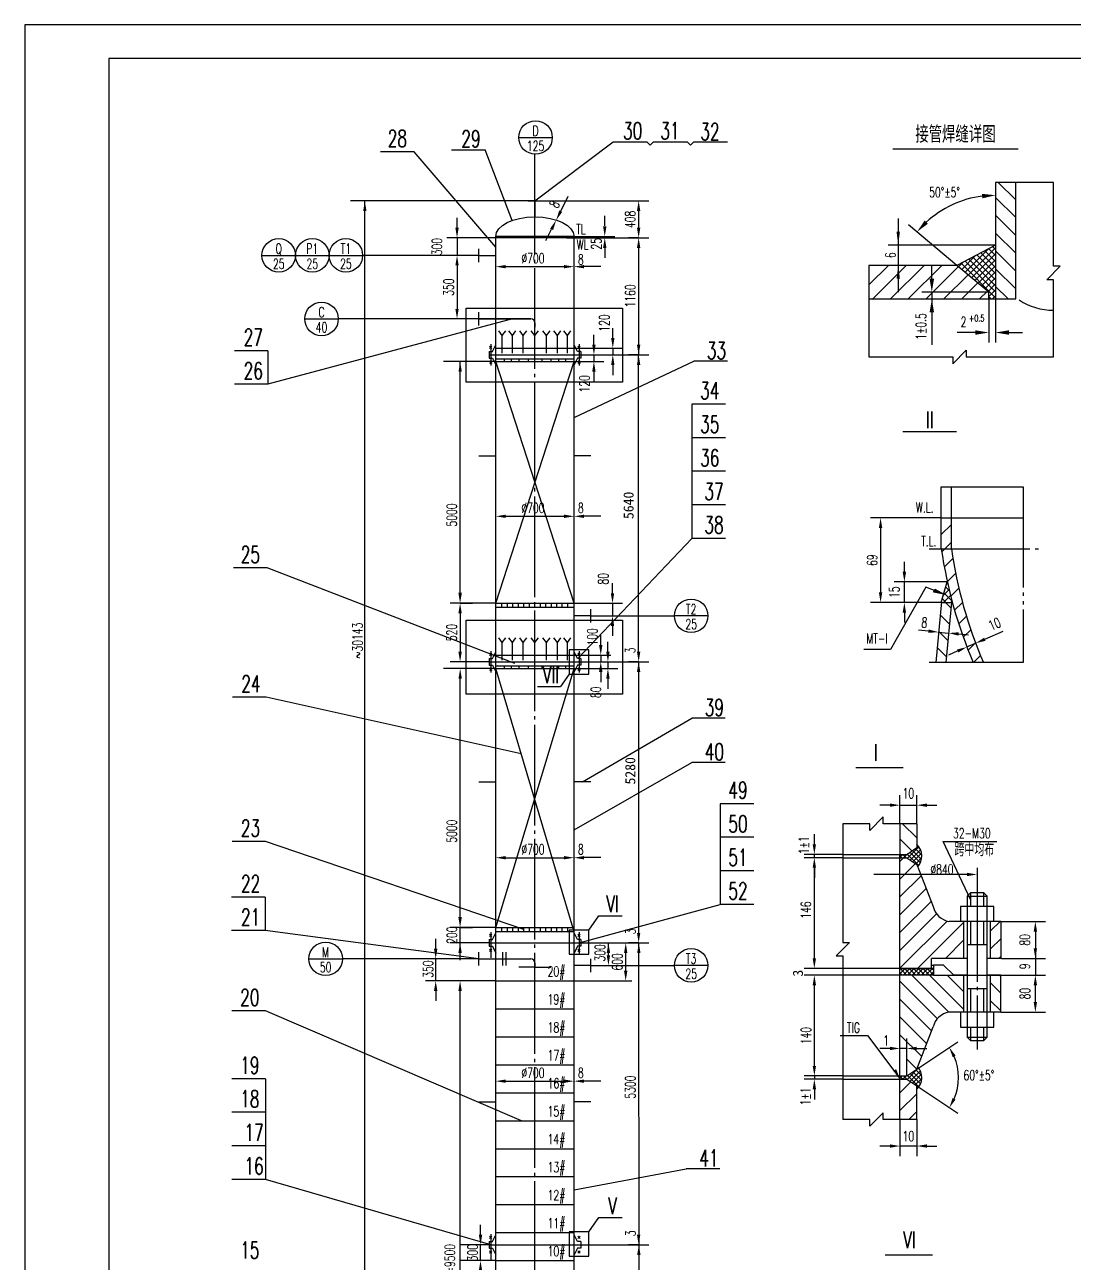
# Model space of a CAD drawing. Header units: inches. Extents: x 12 to 606, y 3 to 844.
# Drawn here: x 12.4 to 325, y 475.2 to 844.1 of the extents above; entities that cross this region are included whole.
import ezdxf
from ezdxf.enums import TextEntityAlignment as Align

# ---------------------------------------------------------------- set-up
doc = ezdxf.new("R2010")
doc.units = ezdxf.units.IN
doc.header["$MEASUREMENT"] = 0
for name, pattern in [('CENTER', [34, 30, -1.5, 1, -1.5]), ('DASHED', [5, 4, -1]), ('PHANTOM', [36.5, 30, -1.5, 1, -1.5, 1, -1.5])]:
    doc.linetypes.add(name, pattern=pattern)
for name, color, linetype in [('1', 7, 'Continuous'), ('2', 1, 'CENTER'), ('3', 6, 'Continuous'), ('4', 3, 'DASHED'), ('5', 2, 'PHANTOM'), ('6', 6, 'Continuous')]:
    doc.layers.add(name, color=color, linetype=linetype)
doc.styles.add('HZ3', font='complex.shx', dxfattribs={"width": 0.67, "height": 3, "bigfont": 'hztxt.shx'})
doc.styles.add('HZ4', font='complex', dxfattribs={"width": 0.67, "height": 4, "bigfont": 'hztxt'})
doc.styles.add('HZ5', font='complex', dxfattribs={"width": 0.67, "height": 5, "bigfont": 'hztxt'})
doc.styles.add('ST3', font='SimSun.ttf', dxfattribs={"height": 3})
doc.styles.add('SZ2', font='complex', dxfattribs={"width": 0.67, "height": 2})
doc.styles.add('SZ3', font='complex.shx', dxfattribs={"width": 0.67, "height": 3})
doc.styles.add('SZ5', font='complex', dxfattribs={"width": 0.67, "height": 5})

msp = doc.modelspace()

# ---------------------------------------------------------------- hatches: boundary and pattern name
at = {"layer": '3'}
h = msp.add_hatch(dxfattribs=at)
h.set_pattern_fill('ANSI31', color=256, scale=30, angle=90, style=0)
h.set_pattern_definition([(135, (-50.6583, -37.788), (-2.65165, -2.65165), [])])
h.paths.add_polyline_path([(307.59, 797.11), (301.59, 797.11), (301.59, 762.39), (307.59, 762.39)])
h = msp.add_hatch(dxfattribs=at)
h.set_pattern_fill('ANSI37', color=256, scale=0.4, style=0)
h.set_pattern_definition([(45, (-855.3388, 716.3119), (-0.8980256, 0.8980256), []), (135, (-855.3388, 716.3119), (-0.8980256, -0.8980256), [])])
h.paths.add_polyline_path([(301.59, 778.17), (301.45, 778.31), (290.06, 772.39), (299.59, 764.39), (299.59, 762.39), (301.59, 762.39)])
h = msp.add_hatch(dxfattribs=at)
h.set_pattern_fill('ANSI31', color=256, scale=30, style=0)
h.set_pattern_definition([(45, (-2028.3742, -1207.9046), (-2.6516504, 2.6516504), [])])
h.paths.add_polyline_path([(288.42, 695.98), (285.42, 695.98), (285.42, 687.98), (288.42, 687.98)])
h.paths.add_polyline_path([(288.42, 687.98), (285.42, 687.98, 0.056445), (293.05, 658.72), (295.63, 659.84, -0.054212)])
h.paths.add_polyline_path([(295.63, 659.84), (293.05, 658.72, 0.009288), (294.94, 654.1), (297.94, 654.1, -0.011515)])
h = msp.add_hatch(dxfattribs=at)
h.set_pattern_fill('ANSI37', color=256, scale=0.5, style=0)
h.set_pattern_definition([(45, (-44.6904, -145.9966), (-1.122532, 1.122532), []), (135, (-44.6904, -145.9966), (-1.122532, -1.122532), [])])
h.paths.add_polyline_path([(288.43, 671.98), (288.57, 672.54, -0.010673), (287.21, 678.11), (285.42, 671.98)])
h = msp.add_hatch(dxfattribs=at)
h.set_pattern_fill('ANSI31', color=256, scale=30, angle=90, style=0)
h.set_pattern_definition([(135, (-2028.3742, -1207.9046), (-2.6516504, -2.6516504), [])])
h.paths.add_polyline_path([(288.43, 671.98), (285.42, 671.98), (284.6, 663.15), (287.59, 662.87)])
h.paths.add_polyline_path([(287.59, 662.87), (284.6, 663.15), (283.77, 654.1), (286.78, 654.1)])
h = msp.add_hatch(dxfattribs=at)
h.set_pattern_fill('ANSI31', color=256, scale=30, angle=90, style=0)
h.set_pattern_definition([(135, (-2056.9987, -1167.783), (-2.6516504, -2.6516504), [])])
h.paths.add_polyline_path([(278.11, 606.09), (273.11, 606.09), (273.11, 596.96), (275.11, 596.96), (278.11, 598.96)])
h.paths.add_polyline_path([(283.11, 560.96), (273.11, 560.96), (273.11, 560.51), (273.11, 539.14), (275.11, 539.14), (275.11, 530.96), (278.11, 532.96), (282.97, 545.54, -0.291168), (287.71, 549.96), (292.11, 549.96), (292.11, 560.96), (289.11, 560.96)])
h.paths.add_polyline_path([(300.11, 549.96), (303.11, 549.96), (303.11, 560.6), (302.74, 560.96), (300.11, 560.96)])
h = msp.add_hatch(dxfattribs=at)
h.set_pattern_fill('ANSI37', color=256, scale=0.3, angle=90, style=0)
h.set_pattern_definition([(225, (457.0999, 773.4924), (-0.6735192, 0.6735192), []), (135, (457.0999, 773.4924), (0.6735192, 0.6735192), [])])
h.paths.add_polyline_path([(275.11, 596.96), (273.11, 596.96), (273.11, 595.96), (275.11, 595.96), (278.11, 593.96), (278.32, 593.17, 0.410667), (278.11, 599.96), (278.11, 598.96)])
h = msp.add_hatch(dxfattribs=at)
h.set_pattern_fill('ANSI31', color=256, scale=30, style=0)
h.set_pattern_definition([(45, (-2056.9987, -1167.783), (-2.6516504, 2.6516504), [])])
h.paths.add_polyline_path([(282.97, 581.38), (278.11, 593.96), (275.11, 595.96), (273.11, 595.96), (273.11, 562.96), (281.61, 562.96), (282.54, 562.96), (282.54, 565.96), (292.11, 565.96), (292.11, 576.96), (287.71, 576.96, -0.291168)])
h.paths.add_polyline_path([(303.11, 576.96), (300.11, 576.96), (300.11, 565.96), (303.11, 565.96)])
h.paths.add_polyline_path([(278.11, 527.96), (275.11, 529.96), (273.11, 529.96), (273.11, 517.96), (278.11, 517.96)])
h = msp.add_hatch(dxfattribs=at)
h.set_pattern_fill('ANSI37', color=256, scale=0.3, angle=90, style=0)
h.set_pattern_definition([(225, (457.0999, 788.4924), (-0.6735192, 0.6735192), []), (135, (457.0999, 788.4924), (0.6735192, 0.6735192), [])])
h.paths.add_polyline_path([(273.11, 562.96), (273.11, 560.96), (283.11, 560.96), (283.11, 562.96), (281.61, 562.96)])
h = msp.add_hatch(dxfattribs=at)
h.set_pattern_fill('ANSI37', color=256, scale=0.3, angle=90, style=0)
h.set_pattern_definition([(135, (457.0999, 353.4353), (-0.6735192, -0.6735192), []), (225, (457.0999, 353.4353), (0.6735192, -0.6735192), [])])
h.paths.add_polyline_path([(275.11, 529.96), (273.11, 529.96), (273.11, 530.96), (275.11, 530.96), (278.11, 532.96), (278.32, 533.75, -0.410667), (278.11, 526.96), (278.11, 527.96)])

# ---------------------------------------------------------------- linework, layer by layer
at = {"color": 0}
msp.add_line((301.59, 778.17), (301.45, 778.31), dxfattribs=at)
for p, q in [((154.67, 751.5), (153.61, 752.88)), ((154.67, 751.5), (155.74, 752.88)), ((157.67, 751.5), (156.61, 752.88)), ((157.67, 751.5), (158.73, 752.88)), ((160.92, 751.5), (159.86, 752.88)), ((160.92, 751.5), (161.99, 752.88)), ((164.36, 751.5), (163.3, 752.88)), ((164.36, 751.5), (165.43, 752.88)), ((167.81, 751.5), (166.74, 752.88)), ((167.81, 751.5), (168.87, 752.88)), ((171.06, 751.5), (170, 752.88)), ((171.06, 751.5), (172.12, 752.88)), ((174.06, 751.5), (172.99, 752.88)), ((174.06, 751.5), (175.12, 752.88)), ((152.7, 747.73), (176.03, 747.73)), ((154.67, 660.06), (153.61, 661.44)), ((154.67, 660.06), (155.74, 661.44)), ((157.67, 660.06), (156.61, 661.44)), ((157.67, 660.06), (158.73, 661.44)), ((160.92, 660.06), (159.86, 661.44)), ((160.92, 660.06), (161.99, 661.44)), ((164.36, 660.06), (163.3, 661.44)), ((164.36, 660.06), (165.43, 661.44)), ((167.81, 660.06), (166.74, 661.44)), ((167.81, 660.06), (168.87, 661.44)), ((171.06, 660.06), (170, 661.44)), ((171.06, 660.06), (172.12, 661.44)), ((174.06, 660.06), (172.99, 661.44)), ((174.06, 660.06), (175.12, 661.44)), ((152.7, 656.29), (176.03, 656.29))]:
    msp.add_line(p, q)
at = {"layer": '1'}
for p, q in [((596.43, 834.06), (37.43, 834.06)), ((37.43, 834.06), (37.43, 13.06)), ((301.59, 797.11), (301.59, 762.39)), ((307.59, 762.39), (307.59, 797.11)), ((162.36, 791.58), (166.36, 791.58)), ((164.36, 791.58), (164.36, 786.84)), ((152.7, 359.48), (152.7, 781)), ((176.03, 780.59), (152.7, 780.59)), ((176.03, 359.48), (176.03, 781)), ((301.59, 778.39), (290.06, 772.39)), ((147.7, 773.36), (147.7, 777.36)), ((147.7, 775.36), (152.7, 775.36)), ((290.06, 772.39), (263.86, 772.39)), ((299.59, 764.39), (290.06, 772.39)), ((299.59, 762.39), (299.59, 764.39)), ((263.86, 762.39), (301.59, 762.39)), ((301.59, 762.39), (307.59, 762.39)), ((147.7, 754.44), (147.7, 758.44)), ((147.7, 756.44), (163.16, 756.44)), ((164.36, 755.24), (164.36, 754)), ((154.67, 746.23), (154.67, 751.5)), ((157.67, 746.23), (157.67, 751.5)), ((160.92, 746.23), (160.92, 751.5)), ((164.36, 746.23), (164.36, 751.5)), ((167.81, 746.23), (167.81, 751.5)), ((171.06, 746.23), (171.06, 751.5)), ((174.06, 746.23), (174.06, 751.5)), ((150.7, 746.73), (150.7, 744.73)), ((150.7, 746.73), (151.7, 746.73)), ((150.7, 745.73), (178.03, 745.73)), ((151.55, 747.59), (150.85, 748.3)), ((150.85, 747.59), (151.55, 748.3)), ((151.7, 746.73), (152.7, 748.73)), ((177.03, 746.73), (176.03, 748.73)), ((178.03, 746.73), (177.03, 746.73)), ((177.18, 747.59), (177.88, 748.3)), ((177.88, 747.59), (177.18, 748.3)), ((178.03, 746.73), (178.03, 744.73)), ((150.7, 744.73), (151.7, 744.73)), ((150.85, 743.91), (151.55, 743.2)), ((151.55, 743.91), (150.85, 743.2)), ((151.7, 744.73), (152.7, 742.73)), ((152.7, 744.53), (176.03, 744.53)), ((152.7, 743.73), (176.03, 743.73)), ((155.2, 744.53), (155.2, 743.73)), ((157.3, 744.53), (157.3, 743.73)), ((159.61, 744.53), (159.61, 743.73)), ((162.32, 744.53), (162.32, 743.73)), ((166.41, 744.53), (166.41, 743.73)), ((169.12, 744.53), (169.12, 743.73)), ((171.43, 744.53), (171.43, 743.73)), ((173.53, 744.53), (173.53, 743.73)), ((177.03, 744.73), (176.03, 742.73)), ((178.03, 744.73), (177.03, 744.73)), ((177.88, 743.91), (177.18, 743.2)), ((177.18, 743.91), (177.88, 743.2)), ((147.7, 715.65), (152.7, 715.65)), ((181.03, 715.65), (176.03, 715.65)), ((285.42, 687.98), (285.42, 706.41)), ((288.42, 687.98), (288.42, 706.41)), ((285.42, 697.19), (309.84, 697.19)), ((285.42, 671.98), (287.21, 678.11)), ((152.7, 671.75), (176.03, 671.75)), ((154.56, 670.57), (154.56, 671.75)), ((156.19, 670.57), (156.19, 671.75)), ((157.83, 670.57), (157.83, 671.75)), ((159.46, 670.57), (159.46, 671.75)), ((161.1, 670.57), (161.1, 671.75)), ((162.73, 670.57), (162.73, 671.75)), ((164.36, 670.57), (164.36, 671.75)), ((166, 670.57), (166, 671.75)), ((167.63, 670.57), (167.63, 671.75)), ((169.27, 670.57), (169.27, 671.75)), ((170.9, 670.57), (170.9, 671.75)), ((172.54, 670.57), (172.54, 671.75)), ((174.17, 670.57), (174.17, 671.75)), ((285.45, 672.26), (283.77, 654.1)), ((285.42, 671.98), (288.43, 671.98)), ((288.43, 671.98), (286.78, 654.1)), ((288.43, 671.98), (288.57, 672.54)), ((152.7, 670.57), (176.03, 670.57)), ((181.03, 668.01), (176.03, 668.01)), ((181.03, 666.01), (181.03, 670.01)), ((151.55, 656.15), (150.85, 656.86)), ((150.85, 656.15), (151.55, 656.86)), ((151.7, 655.29), (152.7, 657.29)), ((154.67, 654.79), (154.67, 660.06)), ((157.67, 654.79), (157.67, 660.06)), ((160.92, 654.79), (160.92, 660.06)), ((164.36, 654.79), (164.36, 660.06)), ((167.81, 654.79), (167.81, 660.06)), ((171.06, 654.79), (171.06, 660.06)), ((174.06, 654.79), (174.06, 660.06)), ((177.03, 655.29), (176.03, 657.29)), ((177.18, 656.15), (177.88, 656.86)), ((177.88, 656.15), (177.18, 656.86)), ((150.7, 655.29), (150.7, 653.29)), ((150.7, 655.29), (151.7, 655.29)), ((150.7, 654.29), (178.03, 654.29)), ((150.7, 653.29), (151.7, 653.29)), ((151.7, 653.29), (152.7, 651.29)), ((152.7, 653.08), (176.03, 653.08)), ((155.2, 653.08), (155.2, 652.29)), ((157.3, 653.08), (157.3, 652.29)), ((159.61, 653.08), (159.61, 652.29)), ((162.32, 653.08), (162.32, 652.29)), ((166.41, 653.08), (166.41, 652.29)), ((169.12, 653.08), (169.12, 652.29)), ((171.43, 653.08), (171.43, 652.29)), ((173.53, 653.08), (173.53, 652.29)), ((177.03, 653.29), (176.03, 651.29)), ((178.03, 655.29), (177.03, 655.29)), ((178.03, 653.29), (177.03, 653.29)), ((178.03, 655.29), (178.03, 653.29)), ((150.85, 652.47), (151.55, 651.76)), ((151.55, 652.47), (150.85, 651.76)), ((152.7, 652.29), (176.03, 652.29)), ((177.88, 652.47), (177.18, 651.76)), ((177.18, 652.47), (177.88, 651.76)), ((147.7, 618.56), (152.7, 618.56)), ((181.03, 618.56), (176.03, 618.56)), ((273.11, 606.09), (273.11, 596.96)), ((278.11, 606.09), (278.11, 598.96)), ((275.11, 596.96), (278.11, 598.96)), ((256.11, 596.96), (275.11, 596.96)), ((256.11, 595.96), (275.11, 595.96)), ((273.11, 560.51), (273.11, 596.96)), ((275.11, 595.96), (278.11, 593.96)), ((278.11, 593.96), (282.97, 581.38)), ((294.11, 585.46), (293.11, 584.46)), ((293.11, 584.46), (299.11, 584.46)), ((293.11, 584.46), (293.11, 556.96)), ((298.11, 585.46), (294.11, 585.46)), ((299.11, 584.46), (298.11, 585.46)), ((299.11, 556.96), (299.11, 584.46)), ((301.11, 581.46), (291.11, 581.46)), ((291.11, 581.46), (291.11, 576.96)), ((301.11, 576.96), (301.11, 581.46)), ((292.11, 576.96), (287.71, 576.96)), ((300.11, 576.96), (292.11, 576.96)), ((292.11, 565.96), (292.11, 576.96)), ((303.11, 576.96), (300.11, 576.96)), ((300.11, 565.96), (300.11, 576.96)), ((303.11, 576.96), (303.11, 565.96)), ((151.55, 572.44), (150.85, 573.14)), ((150.85, 572.44), (151.55, 573.14)), ((151.7, 571.57), (152.7, 573.57)), ((152.7, 575.15), (176.03, 575.15)), ((152.7, 573.97), (176.03, 573.97)), ((154.56, 573.97), (154.56, 575.15)), ((156.19, 573.97), (156.19, 575.15)), ((157.83, 573.97), (157.83, 575.15)), ((159.46, 573.97), (159.46, 575.15)), ((161.1, 573.97), (161.1, 575.15)), ((162.73, 573.97), (162.73, 575.15)), ((164.36, 573.97), (164.36, 575.15)), ((166, 573.97), (166, 575.15)), ((167.63, 573.97), (167.63, 575.15)), ((169.27, 573.97), (169.27, 575.15)), ((170.9, 573.97), (170.9, 575.15)), ((172.54, 573.97), (172.54, 575.15)), ((174.17, 573.97), (174.17, 575.15)), ((177.03, 571.57), (176.03, 573.57)), ((177.18, 572.44), (177.88, 573.14)), ((177.88, 572.44), (177.18, 573.14)), ((150.7, 571.57), (150.7, 569.57)), ((150.7, 571.57), (151.7, 571.57)), ((150.7, 570.57), (178.03, 570.57)), ((150.7, 569.57), (151.7, 569.57)), ((150.85, 568.75), (151.55, 568.05)), ((151.55, 568.75), (150.85, 568.05)), ((151.7, 569.57), (152.7, 567.57)), ((152.7, 570.57), (176.03, 570.57)), ((177.03, 569.57), (176.03, 567.57)), ((178.03, 571.57), (177.03, 571.57)), ((178.03, 569.57), (177.03, 569.57)), ((177.88, 568.75), (177.18, 568.05)), ((177.18, 568.75), (177.88, 568.05)), ((178.03, 571.57), (178.03, 569.57)), ((299.11, 569.96), (293.11, 569.96)), ((147.7, 563.83), (147.7, 567.83)), ((147.7, 565.83), (163.16, 565.83)), ((154.85, 563.83), (154.85, 567.83)), ((155.78, 563.83), (155.78, 567.83)), ((164.36, 564.63), (164.36, 563.39)), ((181.03, 561.88), (181.03, 565.88)), ((282.54, 562.96), (282.54, 565.96)), ((292.11, 565.96), (282.54, 565.96)), ((293.11, 565.96), (292.11, 565.96)), ((300.11, 565.96), (299.11, 565.96)), ((303.11, 565.96), (300.11, 565.96)), ((164.36, 563.39), (159.61, 563.39)), ((164.36, 563.39), (169.12, 563.39)), ((181.03, 563.88), (176.03, 563.88)), ((281.61, 562.96), (256.11, 562.96)), ((283.11, 560.96), (256.11, 560.96)), ((273.11, 562.96), (282.54, 562.96)), ((273.11, 529.96), (273.11, 562.96)), ((283.11, 562.96), (281.61, 562.96)), ((282.54, 563.96), (283.11, 563.96)), ((286.11, 563.96), (283.11, 563.96)), ((283.11, 563.96), (283.11, 560.96)), ((289.11, 560.96), (286.11, 563.96)), ((292.11, 560.96), (289.11, 560.96)), ((293.11, 560.96), (292.11, 560.96)), ((292.11, 549.96), (292.11, 560.96)), ((300.11, 560.96), (299.11, 560.96)), ((303.11, 560.96), (300.11, 560.96)), ((300.11, 549.96), (300.11, 560.96)), ((303.11, 549.96), (303.11, 560.96)), ((152.7, 559.28), (176.03, 559.28)), ((293.11, 556.96), (299.11, 556.96)), ((293.11, 556.96), (293.11, 542.46)), ((299.11, 542.46), (299.11, 556.96)), ((152.7, 550.94), (176.03, 550.94)), ((292.11, 549.96), (287.71, 549.96)), ((291.11, 549.96), (291.11, 545.46)), ((300.11, 549.96), (292.11, 549.96)), ((303.11, 549.96), (300.11, 549.96)), ((301.11, 545.46), (301.11, 549.96)), ((152.7, 542.61), (176.03, 542.61)), ((278.11, 532.96), (282.97, 545.54)), ((291.11, 545.46), (301.11, 545.46)), ((294.11, 541.46), (293.11, 542.46)), ((293.11, 542.46), (299.11, 542.46)), ((299.11, 542.46), (298.11, 541.46)), ((294.11, 541.46), (298.11, 541.46)), ((152.7, 534.28), (176.03, 534.28)), ((275.11, 530.96), (278.11, 532.96)), ((256.11, 530.96), (275.11, 530.96)), ((256.11, 529.96), (275.11, 529.96)), ((273.11, 517.96), (273.11, 529.96)), ((275.11, 529.96), (278.11, 527.96)), ((278.11, 517.96), (278.11, 527.96)), ((152.7, 525.94), (176.03, 525.94)), ((147.7, 523.19), (152.7, 523.19)), ((181.03, 523.19), (176.03, 523.19)), ((152.7, 517.61), (176.03, 517.61)), ((152.7, 509.28), (176.03, 509.28)), ((152.7, 500.95), (176.03, 500.95)), ((152.7, 492.61), (176.03, 492.61)), ((151.7, 481.64), (152.7, 483.64)), ((152.7, 484.28), (176.03, 484.28)), ((177.03, 481.64), (176.03, 483.64)), ((150.7, 481.64), (150.7, 479.64)), ((150.7, 481.64), (151.7, 481.64)), ((150.7, 480.64), (178.03, 480.64)), ((150.7, 479.64), (151.7, 479.64)), ((151.55, 482.5), (150.85, 483.21)), ((150.85, 482.5), (151.55, 483.21)), ((151.7, 479.64), (152.7, 477.64)), ((177.03, 479.64), (176.03, 477.64)), ((178.03, 481.64), (177.03, 481.64)), ((178.03, 479.64), (177.03, 479.64)), ((177.18, 482.5), (177.88, 483.21)), ((177.88, 482.5), (177.18, 483.21)), ((178.03, 481.64), (178.03, 479.64)), ((150.85, 478.82), (151.55, 478.12)), ((151.55, 478.82), (150.85, 478.12)), ((152.7, 475.95), (176.03, 475.95)), ((177.88, 478.82), (177.18, 478.12)), ((177.18, 478.82), (177.88, 478.12))]:
    msp.add_line(p, q, dxfattribs=at)
for points in [[(143.9, 759.67), (190.42, 759.67), (190.42, 737.63), (143.9, 737.63)], [(143.9, 666.7), (190.42, 666.7), (190.42, 644.67), (143.9, 644.67)]]:
    msp.add_lwpolyline(points, close=True, dxfattribs=at)
for centre, radius, start, end in [((318.59, 777.09), 18.03, 236.3099, 270.8508), ((163.16, 755.24), 1.2, 0, 90), ((418.43, 707.06), 134.37, 188.162, 203.2131), ((421.43, 707.06), 134.37, 188.162, 203.2131), ((274.78, 596.46), 4.83, 317.0918, 46.3972), ((288.81, 582.9), 6.04, 194.561, 259.4965), ((163.16, 564.63), 1.2, 0, 90), ((288.81, 544.03), 6.04, 100.5035, 165.439), ((274.78, 530.46), 4.83, 313.6028, 42.9082)]:
    msp.add_arc(centre, radius, start, end, dxfattribs=at)
at = {"layer": '1', "extrusion": (0, 0, -1)}
msp.add_ellipse((164.36, 781), major_axis=(11.67, 0), ratio=0.5, start_param=3.141593, end_param=6.283185, dxfattribs=at)
at = {"layer": '2'}
for p, q in [((164.36, 265.58), (164.36, 805.48)), ((176.03, 781), (152.7, 781)), ((163.16, 756.44), (142.22, 756.44)), ((151.2, 748.92), (151.2, 742.56)), ((177.53, 748.92), (177.53, 742.56)), ((281.83, 687.98), (314.84, 687.98)), ((151.2, 657.48), (151.2, 651.12)), ((177.53, 657.48), (177.53, 651.12)), ((296.11, 588.96), (296.11, 538.87)), ((151.2, 573.76), (151.2, 566.11)), ((177.53, 573.76), (177.53, 567.41)), ((151.2, 483.83), (151.2, 476.18))]:
    msp.add_line(p, q, dxfattribs=at)
at = {"layer": '3'}
for p, q in [((159.56, 810.48), (169.56, 810.48)), ((164.36, 791.58), (187.72, 809.17)), ((187.72, 809.17), (197.72, 809.17)), ((197.72, 809.17), (198.72, 808.17)), ((198.72, 808.17), (199.72, 809.17)), ((199.72, 809.17), (209.72, 809.17)), ((209.72, 809.17), (210.72, 808.17)), ((210.72, 808.17), (211.72, 809.17)), ((211.72, 809.17), (221.72, 809.17)), ((128.4, 806.2), (118.4, 806.2)), ((152.7, 777.8), (128.4, 806.2)), ((139.55, 806.77), (149.55, 806.77)), ((157.62, 785.76), (149.55, 806.77)), ((270.94, 807.13), (308.28, 807.13)), ((318.86, 797.11), (301.59, 797.11)), ((318.86, 772.11), (318.86, 797.11)), ((164.36, 791.58), (109.43, 791.58)), ((113.72, 270.82), (113.72, 791.58)), ((166.36, 791.58), (198.27, 791.58)), ((172.05, 788.52), (174.31, 793)), ((141.18, 783.59), (141.18, 786.59)), ((185.18, 784.16), (185.18, 787.16)), ((195.27, 788.58), (195.27, 783.59)), ((272.59, 786.39), (272.59, 764.39)), ((167.67, 779.8), (169.36, 783.16)), ((290.06, 772.39), (275.66, 784.47)), ((152.7, 780.59), (138.18, 780.59)), ((141.18, 780.59), (141.18, 775.36)), ((173.74, 780.59), (187.89, 780.59)), ((174.03, 781), (188.18, 781)), ((185.18, 781), (185.18, 780.59)), ((187.89, 780.59), (198.27, 780.59)), ((195.27, 780.59), (192.27, 780.59)), ((301.59, 778.39), (269.59, 778.39)), ((83.07, 775.36), (93.07, 775.36)), ((93.07, 775.36), (103.07, 775.36)), ((103.07, 775.36), (113.07, 775.36)), ((147.7, 775.36), (113.07, 775.36)), ((147.7, 775.36), (138.18, 775.36)), ((147.7, 775.36), (138.18, 775.36)), ((142.31, 775.36), (138.25, 775.36)), ((185.18, 777.59), (185.18, 774.59)), ((195.27, 777.59), (195.27, 745.73)), ((141.18, 772.36), (141.18, 769.36)), ((141.18, 772.36), (141.18, 759.44)), ((155.7, 772.01), (173.03, 772.01)), ((183.98, 772.08), (179.03, 772.08)), ((263.86, 772.39), (263.86, 745.11)), ((282.59, 768.39), (282.59, 772.39)), ((316.86, 768.11), (320.86, 772.11)), ((320.86, 772.11), (318.86, 772.11)), ((318.86, 768.11), (316.86, 768.11)), ((318.86, 745.11), (318.86, 768.11)), ((299.53, 764.39), (279.59, 764.39)), ((282.59, 764.39), (282.59, 748.68)), ((299.59, 762.39), (299.59, 749.39)), ((301.59, 762.39), (301.59, 749.39)), ((157.73, 756.44), (84.85, 736.97)), ((95.82, 756.44), (105.82, 756.44)), ((142.22, 756.44), (105.82, 756.44)), ((147.7, 756.44), (138.18, 756.44)), ((187.57, 750.73), (187.57, 753.73)), ((181.95, 748.73), (181.95, 751.73)), ((295.59, 752.39), (290.12, 752.39)), ((305.59, 752.39), (309.59, 752.39)), ((84.85, 746.97), (74.85, 746.97)), ((84.85, 746.97), (84.85, 736.97)), ((176.03, 747.73), (190.57, 747.73)), ((178.03, 745.73), (198.27, 745.73)), ((178.03, 745.73), (184.95, 745.73)), ((178.03, 745.73), (190.57, 745.73)), ((181.95, 745.73), (181.95, 743.73)), ((187.57, 747.73), (187.57, 745.73)), ((195.27, 745.73), (192.27, 745.73)), ((195.27, 656.03), (195.27, 745.73)), ((288.86, 743.11), (292.86, 747.11)), ((292.86, 747.11), (292.86, 745.11)), ((152.7, 743.73), (137.15, 743.73)), ((142.11, 674.86), (142.11, 743.73)), ((176.03, 671.75), (152.7, 743.73)), ((152.7, 671.75), (176.03, 743.73)), ((176.03, 727.04), (211.7, 743.83)), ((176.03, 743.73), (184.95, 743.73)), ((187.57, 742.73), (187.57, 739.73)), ((221.7, 743.83), (211.7, 743.83)), ((263.86, 745.11), (288.86, 745.11)), ((288.86, 745.11), (288.86, 743.11)), ((292.86, 745.11), (318.86, 745.11)), ((181.95, 740.73), (181.95, 737.73)), ((84.85, 736.97), (74.85, 736.97)), ((211.14, 731.06), (211.14, 691.06)), ((221.14, 731.06), (211.14, 731.06)), ((221.14, 721.06), (211.14, 721.06)), ((273.98, 722.88), (289.98, 722.88)), ((221.14, 711.06), (211.14, 711.06)), ((221.14, 701.06), (211.14, 701.06)), ((155.7, 697.65), (173.03, 697.65)), ((183.98, 697.72), (179.03, 697.72)), ((285.42, 697.19), (264.33, 697.19)), ((267.33, 694.19), (267.33, 674.98)), ((177.18, 655.29), (211.14, 691.06)), ((221.14, 691.06), (211.14, 691.06)), ((274.42, 681.11), (274.42, 684.11)), ((84.62, 682.27), (74.62, 682.27)), ((158.36, 653.79), (84.62, 682.27)), ((187.48, 674.75), (187.48, 677.75)), ((280.81, 676.5), (270.31, 658)), ((287.21, 678.11), (271.42, 678.11)), ((274.42, 671.98), (274.42, 678.11)), ((286.13, 674.41), (280.81, 676.5)), ((283.16, 675.04), (283.52, 675.97)), ((283.23, 675.23), (283.45, 675.79)), ((286.13, 674.41), (283.23, 675.23)), ((283.3, 675.42), (283.38, 675.6)), ((286.13, 674.41), (283.3, 675.42)), ((283.38, 675.6), (286.13, 674.41)), ((283.45, 675.79), (286.13, 674.41)), ((283.52, 675.97), (286.13, 674.41)), ((142.09, 671.75), (139.09, 671.75)), ((152.7, 671.75), (139.09, 671.75)), ((152.7, 671.75), (140.7, 671.75)), ((142.09, 671.75), (145.75, 671.75)), ((176.03, 671.75), (190.48, 671.75)), ((187.48, 671.75), (187.48, 668.01)), ((268.1, 671.98), (264.33, 671.98)), ((285.42, 671.98), (268.1, 671.98)), ((285.42, 671.98), (271.42, 671.98)), ((285.42, 671.98), (271.42, 671.98)), ((286.13, 674.41), (283.16, 675.04)), ((142.09, 668.75), (142.09, 657.29)), ((181.03, 668.01), (205.92, 668.01)), ((181.03, 668.01), (190.48, 668.01)), ((215.92, 668.01), (205.92, 668.01)), ((274.42, 668.98), (274.42, 665.98)), ((187.48, 665.01), (187.48, 662.01)), ((183.98, 659.29), (183.98, 662.29)), ((281.62, 663.43), (278.63, 663.7)), ((284.6, 663.15), (287.59, 662.87)), ((290.58, 662.6), (293.56, 662.32)), ((298.37, 661.03), (303.83, 663.4)), ((186.12, 657.29), (186.12, 660.29)), ((270.31, 658), (262.31, 658)), ((290.3, 657.53), (287.55, 656.33)), ((293.05, 658.72), (295.62, 659.84)), ((150.7, 654.29), (139.09, 654.29)), ((176.03, 656.29), (186.98, 656.29)), ((178.03, 654.29), (198.27, 654.29)), ((178.03, 654.29), (198.33, 654.29)), ((178.03, 654.29), (189.12, 654.29)), ((178.03, 654.29), (186.98, 654.29)), ((183.98, 656.29), (183.98, 654.29)), ((186.12, 654.29), (186.12, 652.29)), ((195.27, 654.29), (192.27, 654.29)), ((195.27, 654.29), (195.27, 572.28)), ((152.7, 652.29), (137.15, 652.29)), ((142.11, 576.96), (142.11, 649.29)), ((176.03, 573.85), (152.7, 652.29)), ((152.7, 575.15), (176.03, 652.29)), ((174.55, 650.67), (172.02, 646.94)), ((176.03, 652.29), (189.12, 652.29)), ((183.98, 651.29), (183.98, 648.29)), ((186.12, 649.29), (186.12, 646.29)), ((165.1, 646.94), (172.02, 646.94)), ((84.34, 643.75), (74.34, 643.75)), ((160.26, 626.86), (84.34, 643.75)), ((178.53, 618.56), (211.07, 637.51)), ((221.07, 637.51), (211.07, 637.51)), ((176.03, 604.29), (211.08, 624.33)), ((221.08, 624.33), (211.08, 624.33)), ((274.09, 622.77), (259.97, 622.77)), ((273.11, 606.09), (273.11, 614.6)), ((278.11, 606.09), (278.11, 614.6)), ((219.56, 612.05), (219.56, 582.05)), ((229.56, 612.05), (219.56, 612.05)), ((270.11, 611.6), (267.11, 611.6)), ((273.11, 611.6), (278.11, 611.6)), ((281.11, 611.6), (284.11, 611.6)), ((264.11, 606.09), (256.11, 606.09)), ((256.11, 606.09), (256.11, 573.69)), ((268.11, 608.09), (264.11, 604.09)), ((264.11, 604.09), (264.11, 606.09)), ((268.11, 606.09), (268.11, 608.09)), ((273.11, 606.09), (268.11, 606.09)), ((278.11, 606.09), (273.11, 606.09)), ((229.56, 602.05), (219.56, 602.05)), ((247.6, 599.96), (247.6, 602.96)), ((84.18, 600.75), (74.18, 600.75)), ((161.1, 574.56), (84.18, 600.75)), ((285.94, 600.74), (301.91, 600.74)), ((294.11, 583.46), (285.94, 600.74)), ((155.7, 595.95), (173.03, 595.95)), ((183.98, 596.02), (179.03, 596.02)), ((256.11, 596.96), (244.6, 596.96)), ((256.11, 595.96), (244.6, 595.96)), ((256.11, 595.96), (244.6, 595.96)), ((247.6, 595.96), (247.6, 596.96)), ((247.6, 595.96), (247.6, 596.96)), ((229.56, 592.05), (219.56, 592.05)), ((247.6, 565.96), (247.6, 592.96)), ((247.6, 592.96), (247.6, 589.96)), ((293.11, 590.96), (265.29, 590.96)), ((296.11, 592.96), (296.11, 587.96)), ((84.05, 584.24), (74.05, 584.24)), ((84.05, 584.24), (84.05, 574.24)), ((294.11, 585.46), (294.11, 581.46)), ((298.11, 581.46), (298.11, 585.46)), ((177.53, 570.57), (219.56, 582.05)), ((229.56, 582.05), (219.56, 582.05)), ((180.44, 574.41), (183.46, 578.69)), ((183.46, 578.69), (190.39, 578.69)), ((294.11, 576.96), (294.11, 569.96)), ((298.11, 569.96), (298.11, 576.96)), ((303.17, 576.96), (316.43, 576.96)), ((84.05, 574.24), (74.05, 574.24)), ((147.7, 565.83), (84.05, 574.24)), ((134.83, 568.83), (134.83, 571.83)), ((142.09, 575.15), (139.09, 575.15)), ((152.7, 575.15), (140.7, 575.15)), ((142.09, 565.39), (142.09, 575.15)), ((142.09, 575.15), (145.75, 575.15)), ((256.11, 574.69), (256.11, 570.69)), ((313.43, 573.96), (313.43, 560.96)), ((150.7, 570.57), (139.09, 570.57)), ((178.03, 570.57), (198.33, 570.57)), ((186.27, 565.82), (186.27, 570.57)), ((190.39, 570.57), (193.24, 570.57)), ((195.33, 570.57), (192.27, 570.57)), ((195.27, 570.57), (195.33, 399.37)), ((258.11, 570.69), (254.11, 566.69)), ((256.11, 570.69), (258.11, 570.69)), ((97.04, 565.83), (107.04, 565.83)), ((147.7, 565.83), (107.04, 565.83)), ((134.83, 565.83), (131.83, 565.83)), ((134.83, 559.28), (134.83, 565.83)), ((191.42, 562.28), (191.42, 567.57)), ((254.11, 566.69), (256.11, 566.69)), ((256.11, 566.69), (256.11, 560.96)), ((303.38, 565.96), (316.43, 565.96)), ((313.49, 565.96), (316.43, 565.96)), ((181.03, 563.88), (205.92, 563.88)), ((215.92, 563.88), (205.92, 563.88)), ((256.11, 562.96), (244.6, 562.96)), ((256.11, 560.96), (244.61, 560.96)), ((256.11, 560.96), (256.11, 517.96)), ((283.11, 560.96), (316.43, 560.96)), ((303.11, 560.6), (302.74, 560.96)), ((313.49, 560.96), (316.43, 560.96)), ((139.75, 559.28), (131.83, 559.28)), ((142.09, 559.28), (139.09, 559.28)), ((152.7, 559.28), (139.75, 559.28)), ((176.03, 559.28), (193.24, 559.28)), ((247.61, 533.96), (247.61, 557.96)), ((313.43, 552.96), (313.43, 557.96)), ((134.83, 556.28), (134.83, 553.28)), ((142.09, 403.95), (142.09, 556.28)), ((294.11, 556.96), (294.11, 549.96)), ((298.11, 549.96), (298.11, 556.96)), ((84.14, 550.33), (74.14, 550.33)), ((160.42, 517.61), (84.14, 550.33)), ((303.17, 549.96), (316.43, 549.96)), ((255.25, 543.03), (263.48, 543.03)), ((263.48, 543.03), (273.11, 530.14)), ((294.11, 545.46), (294.11, 541.46)), ((298.11, 541.46), (298.11, 545.46)), ((270.11, 539.14), (267.1, 539.14)), ((275.11, 539.14), (273.11, 539.14)), ((275.11, 530.96), (275.11, 542.14)), ((278.11, 532.96), (290.3, 541.09)), ((278.11, 539.14), (281.11, 539.14)), ((247.61, 533.96), (247.61, 536.96)), ((84.14, 530.12), (74.14, 530.12)), ((84.14, 530.12), (84.14, 500.12)), ((155.7, 529.39), (173.03, 529.39)), ((183.98, 529.39), (179.03, 529.39)), ((256.11, 530.96), (244.61, 530.96)), ((256.11, 530.96), (244.61, 530.96)), ((256.11, 529.96), (244.61, 529.96)), ((247.61, 530.96), (247.61, 529.96)), ((247.61, 530.96), (247.61, 529.96)), ((278.11, 527.96), (290.3, 519.84)), ((247.61, 526.96), (247.61, 523.96)), ((84.14, 520.12), (74.14, 520.12)), ((264.11, 517.96), (256.11, 517.96)), ((268.11, 519.96), (264.11, 515.96)), ((264.11, 515.96), (264.11, 517.96)), ((268.11, 517.96), (268.11, 519.96)), ((273.11, 517.96), (268.11, 517.96)), ((278.11, 517.96), (273.11, 517.96)), ((273.11, 517.96), (273.11, 507.07)), ((278.11, 517.96), (278.11, 507.07)), ((84.14, 510.12), (74.14, 510.12)), ((270.11, 510.07), (267.11, 510.07)), ((278.11, 510.07), (273.11, 510.07)), ((281.11, 510.07), (284.11, 510.07)), ((176.03, 496.99), (209.46, 503.32)), ((219.46, 503.32), (209.46, 503.32)), ((84.14, 500.12), (74.14, 500.12)), ((151.2, 480.64), (84.14, 500.12)), ((180.44, 484.48), (183.46, 488.76)), ((183.46, 488.76), (190.39, 488.76)), ((148.17, 483.64), (148.17, 486.64)), ((150.7, 480.64), (142.04, 480.64)), ((148.17, 475.95), (148.17, 480.64)), ((178.03, 480.64), (198.33, 480.64)), ((184.91, 480.64), (188.94, 480.64)), ((195.33, 480.64), (192.27, 480.64)), ((152.7, 475.95), (142.04, 475.95)), ((282.82, 477.59), (268.71, 477.59))]:
    msp.add_line(p, q, dxfattribs=at)
at = {"layer": '3', "color": 6}
for p, q in [((263.94, 766.65), (269.68, 772.39)), ((264.87, 762.27), (274.99, 772.39)), ((270.29, 762.39), (280.29, 772.39)), ((275.59, 762.39), (285.59, 772.39)), ((280.9, 762.39), (290.51, 772.01)), ((286.2, 762.39), (293.4, 769.59)), ((291.5, 762.39), (296.28, 767.17)), ((296.81, 762.39), (299.17, 764.75))]:
    msp.add_line(p, q, dxfattribs=at)
at = {"layer": '3'}
for points in [[(12.43, 3.06), (606.43, 3.06), (606.43, 844.06), (12.43, 844.06)], [(180.44, 657.88), (174.55, 657.88), (174.55, 650.67), (180.44, 650.67)], [(180.44, 574.41), (174.55, 574.41), (174.55, 567.2), (180.44, 567.2)], [(180.44, 484.48), (174.55, 484.48), (174.55, 477.26), (180.44, 477.26)]]:
    msp.add_lwpolyline(points, close=True, dxfattribs=at)
for points in [[(272.59, 778.39, 0, 1, 0), (272.59, 782.39, 1, 1, 0)], [(272.59, 772.39, 0, 1, 0), (272.59, 768.39, 1, 1, 0)], [(273.11, 530.14, 0, 1, 0), (271.53, 532.71, 1, 1, 0)]]:
    msp.add_lwpolyline(points, format="xyseb", dxfattribs=at)
for centre in [(164.56, 810.48), (88.07, 775.36), (98.07, 775.36), (108.07, 775.36), (100.82, 756.44), (210.92, 668.01), (102.04, 565.83), (210.92, 563.88)]:
    msp.add_circle(centre, 5, dxfattribs=at)
for centre, radius, start, end in [((301.59, 762.71), 30.58, 97.5001, 132.4999), ((274.36, 530.46), 16.16, 336.9621, 23.0379)]:
    msp.add_arc(centre, radius, start, end, dxfattribs=at)
for points in [[(297.65, 792.36), (297.56, 793.69), (301.59, 793.29)], [(113.22, 788.58), (114.22, 788.58), (113.72, 791.58)], [(194.77, 788.58), (195.77, 788.58), (195.27, 791.58)], [(168.91, 783.38), (169.8, 782.93), (170.7, 785.84)], [(171.61, 788.74), (172.5, 788.29), (170.7, 785.84)], [(140.68, 783.59), (141.68, 783.59), (141.18, 780.59)], [(184.68, 784), (185.68, 784), (185.18, 781)], [(194.77, 783.59), (195.77, 783.59), (195.27, 780.59)], [(281.42, 784.8), (280.45, 785.72), (278.17, 782.37)], [(184.68, 777.59), (185.68, 777.59), (185.18, 780.59)], [(194.77, 777.59), (195.77, 777.59), (195.27, 780.59)], [(140.68, 772.36), (141.68, 772.36), (141.18, 775.36)], [(140.68, 772.36), (141.68, 772.36), (141.18, 775.36)], [(155.7, 772.51), (155.7, 771.51), (152.7, 772.01)], [(173.03, 772.51), (173.03, 771.51), (176.03, 772.01)], [(179.03, 772.51), (179.03, 771.51), (176.03, 772.01)], [(283.26, 768.39), (281.93, 768.39), (282.59, 764.39)], [(283.26, 758.39), (281.93, 758.39), (282.59, 762.39)], [(140.68, 759.44), (141.68, 759.44), (141.18, 756.44)], [(295.59, 751.72), (295.59, 753.06), (299.59, 752.39)], [(305.59, 751.72), (305.59, 753.06), (301.59, 752.39)], [(187.07, 750.73), (188.07, 750.73), (187.57, 747.73)], [(181.45, 748.73), (182.45, 748.73), (181.95, 745.73)], [(187.07, 742.73), (188.07, 742.73), (187.57, 745.73)], [(194.77, 748.73), (195.77, 748.73), (195.27, 745.73)], [(194.77, 742.73), (195.77, 742.73), (195.27, 745.73)], [(141.61, 740.73), (142.61, 740.73), (142.11, 743.73)], [(181.45, 740.73), (182.45, 740.73), (181.95, 743.73)], [(155.7, 698.15), (155.7, 697.15), (152.7, 697.65)], [(173.03, 698.15), (173.03, 697.15), (176.03, 697.65)], [(179.03, 698.15), (179.03, 697.15), (176.03, 697.65)], [(266.83, 694.19), (267.83, 694.19), (267.33, 697.19)], [(273.92, 681.11), (274.92, 681.11), (274.42, 678.11)], [(141.59, 674.75), (142.59, 674.75), (142.09, 671.75)], [(141.59, 668.75), (142.59, 668.75), (142.09, 671.75)], [(141.61, 674.86), (142.61, 674.86), (142.11, 671.86)], [(186.98, 674.75), (187.98, 674.75), (187.48, 671.75)], [(266.83, 674.98), (267.83, 674.98), (267.33, 671.98)], [(273.92, 668.98), (274.92, 668.98), (274.42, 671.98)], [(186.98, 665.01), (187.98, 665.01), (187.48, 668.01)], [(281.66, 663.93), (281.57, 662.93), (284.6, 663.15)], [(290.62, 663.1), (290.53, 662.1), (287.59, 662.87)], [(298.17, 661.49), (298.57, 660.57), (295.62, 659.84)], [(141.59, 657.29), (142.59, 657.29), (142.09, 654.29)], [(183.48, 659.29), (184.48, 659.29), (183.98, 656.29)], [(185.62, 657.29), (186.62, 657.29), (186.12, 654.29)], [(194.77, 657.29), (195.77, 657.29), (195.27, 654.29)], [(290.1, 657.98), (290.5, 657.07), (293.05, 658.72)], [(183.48, 651.29), (184.48, 651.29), (183.98, 654.29)], [(194.77, 651.29), (195.77, 651.29), (195.27, 654.29)], [(141.61, 649.29), (142.61, 649.29), (142.11, 652.29)], [(185.62, 649.29), (186.62, 649.29), (186.12, 652.29)], [(270.11, 611.1), (270.11, 612.1), (273.11, 611.6)], [(281.11, 611.1), (281.11, 612.1), (278.11, 611.6)], [(247.1, 599.96), (248.1, 599.96), (247.6, 596.96)], [(155.7, 596.45), (155.7, 595.45), (152.7, 595.95)], [(173.03, 596.45), (173.03, 595.45), (176.03, 595.95)], [(179.03, 596.45), (179.03, 595.45), (176.03, 595.95)], [(247.1, 592.96), (248.1, 592.96), (247.6, 595.96)], [(247.1, 592.96), (248.1, 592.96), (247.6, 595.96)], [(293.11, 591.46), (293.11, 590.46), (296.11, 590.96)], [(141.59, 578.15), (142.59, 578.15), (142.09, 575.15)], [(141.61, 578.26), (142.61, 578.26), (142.11, 575.26)], [(313.93, 573.96), (312.93, 573.96), (313.43, 576.96)], [(194.77, 573.57), (195.77, 573.57), (195.27, 570.57)], [(134.33, 568.83), (135.33, 568.83), (134.83, 565.83)], [(141.59, 567.57), (142.59, 567.57), (142.09, 570.57)], [(185.77, 567.57), (186.77, 567.57), (186.27, 570.57)], [(190.92, 567.57), (191.92, 567.57), (191.42, 570.57)], [(194.83, 567.57), (195.83, 567.57), (195.33, 570.57)], [(313.93, 568.96), (312.93, 568.96), (313.43, 565.96)], [(185.77, 566.88), (186.77, 566.88), (186.27, 563.88)], [(247.1, 565.96), (248.1, 565.96), (247.6, 562.96)], [(190.92, 562.28), (191.92, 562.28), (191.42, 559.28)], [(247.11, 557.96), (248.11, 557.96), (247.61, 560.96)], [(313.93, 557.96), (312.93, 557.96), (313.43, 560.96)], [(134.33, 556.28), (135.33, 556.28), (134.83, 559.28)], [(141.59, 556.28), (142.59, 556.28), (142.09, 559.28)], [(313.93, 552.96), (312.93, 552.96), (313.43, 549.96)], [(270.11, 539.64), (270.11, 538.64), (273.11, 539.14)], [(278.11, 539.64), (278.11, 538.64), (275.11, 539.14)], [(289.67, 537.03), (288.79, 536.55), (287.81, 539.43)], [(247.11, 533.96), (248.11, 533.96), (247.61, 530.96)], [(247.11, 533.96), (248.11, 533.96), (247.61, 530.96)], [(155.7, 529.89), (155.7, 528.89), (152.7, 529.39)], [(173.03, 529.89), (173.03, 528.89), (176.03, 529.39)], [(179.03, 529.89), (179.03, 528.89), (176.03, 529.39)], [(247.11, 526.96), (248.11, 526.96), (247.61, 529.96)], [(288.79, 524.38), (289.67, 523.9), (287.81, 521.5)], [(270.11, 509.57), (270.11, 510.57), (273.11, 510.07)], [(281.11, 509.57), (281.11, 510.57), (278.11, 510.07)], [(147.67, 483.64), (148.67, 483.64), (148.17, 480.64)], [(194.77, 483.64), (195.77, 483.64), (195.27, 480.64)], [(194.83, 477.64), (195.83, 477.64), (195.33, 480.64)], [(147.67, 472.95), (148.67, 472.95), (148.17, 475.95)]]:
    msp.add_solid(points, dxfattribs=at)
at = {"layer": '5'}
for p, q in [((285.42, 706.41), (309.84, 706.41)), ((309.84, 706.41), (309.84, 654.1)), ((309.84, 654.1), (281.77, 654.1))]:
    msp.add_line(p, q, dxfattribs=at)

# ---------------------------------------------------------------- texts
at = {"layer": '3', "width": 0.67}
for s, height, style, p in [('28', 5, 'SZ5', (120.54, 807.7)), ('29', 5, 'SZ5', (142.46, 807.59)), ('30', 5, 'SZ5', (190.63, 809.99)), ('31', 5, 'SZ5', (201.72, 809.99)), ('32', 5, 'SZ5', (213.63, 809.72)), ('50%%d%%p5%%d', 3, 'HZ3', (281.81, 792.67)), ('2', 3, 'HZ3', (291.18, 754.09)), ('+0.5', 2, 'SZ2', (293.65, 755.66)), ('27', 5, 'SZ5', (77.62, 748.47)), ('33', 5, 'SZ5', (215.59, 744.5)), ('26', 5, 'SZ5', (77.62, 738.47)), ('34', 5, 'SZ5', (213.58, 732.56)), ('35', 5, 'SZ5', (213.58, 722.56)), ('36', 5, 'SZ5', (213.58, 712.56)), ('37', 5, 'SZ5', (214.84, 702.56)), ('38', 5, 'SZ5', (214.84, 692.56)), ('25', 5, 'SZ5', (76.76, 683.77)), ('24', 5, 'SZ5', (76.93, 645.25)), ('39', 5, 'SZ5', (214.96, 638.17)), ('40', 5, 'SZ5', (214.96, 624.99)), ('I', 5, 'SZ5', (265.34, 624.82)), ('49', 5, 'SZ5', (222, 613.55)), ('23', 5, 'SZ5', (76.77, 602.25)), ('50', 5, 'SZ5', (222, 603.55)), ('32-M30', 3, 'HZ3', (288.91, 601.74)), ('51', 5, 'SZ5', (222, 593.55)), ('跨中均布', 4, 'HZ4', (289.37, 596.41)), ('22', 5, 'SZ5', (76.82, 585.74)), ('52', 5, 'SZ5', (222, 583.55)), ('21', 5, 'SZ5', (76.82, 575.74)), ('20', 5, 'SZ5', (76.58, 551.83)), ('19', 5, 'SZ5', (76.58, 531.62)), ('60%%D%%p5%%d', 3, 'SZ3', (292.03, 529.67)), ('18', 5, 'SZ5', (76.58, 521.62)), ('17', 5, 'SZ5', (77.84, 511.62)), ('16', 5, 'SZ5', (77.84, 501.62)), ('41', 5, 'SZ5', (213.35, 503.98)), ('VI', 5, 'SZ5', (274.08, 479.64)), ('15', 5, 'SZ5', (76.58, 476.57))]:
    msp.add_text(s, height=height, dxfattribs=dict(at, style=style)).set_placement(p)
at = {"layer": '3', "style": 'SZ3', "width": 0.67}
for s, p in [('D', (164.56, 810.98)), ('125', (164.56, 806.48)), ('TL', (178.06, 781.67)), ('Q', (88.07, 775.86)), ('P1', (98.07, 775.86)), ('T1', (108.07, 775.86)), ('WL', (178.58, 777.09)), ('25', (88.07, 771.36)), ('25', (98.07, 771.36)), ('25', (108.07, 771.36)), ('C', (100.82, 756.94)), ('40', (100.82, 752.44)), ('T2', (210.92, 668.51)), ('25', (210.92, 664.01)), ('M', (102.04, 566.33)), ('50', (102.04, 561.83)), ('T3', (210.92, 564.38)), ('25', (210.92, 559.88)), ('TIG', (259.25, 543.84))]:
    msp.add_text(s, height=3, dxfattribs=at).set_placement(p, align=Align.CENTER)
at = {"layer": '3', "width": 0.67}
for s, rotation, style, p in [('8', 63.3046, 'SZ3', (171.17, 789.19)), ('1%%p0.5', 90, 'HZ3', (280.86, 750.22)), ('80', 90, 'SZ3', (311.81, 569.76)), ('9', 90, 'SZ3', (311.78, 562.75)), ('80', 90, 'SZ3', (311.84, 553.75))]:
    msp.add_text(s, height=3, rotation=rotation, dxfattribs=dict(at, style=style)).set_placement(p)
at = {"layer": '3', "style": 'SZ3', "width": 0.67}
msp.add_text('6', height=3, rotation=90, dxfattribs=at).set_placement((271.8, 775.42), align=Align.CENTER)
at = {"layer": '3', "char_height": 3, "attachment_point": 5}
for s, insert, rotation, style in [('408', (192.77, 786.08), 90, 'SZ3'), ('300', (135.18, 777.97), 90, 'SZ3'), ('\\A1;25', (182.66, 778.82), 90, 'SZ3'), ('350', (138.68, 765.9), 90, 'SZ3'), ('1160', (192.77, 763.29), 90, 'SZ3'), ('120', (185.05, 755.22), 90, 'SZ3'), ('120', (179.15, 737.11), 90, 'SZ3'), ('5000', (139.61, 698.03), 90, 'SZ3'), ('69', (264.83, 684.59), 90, 'SZ3'), ('80', (184.76, 679.03), 90, 'SZ3'), ('15', (271.42, 675.05), 90, 'SZ3'), ('~30143', (111.55, 660.62), 90, 'SZ3'), ('520', (139.59, 663.02), 90, 'SZ3'), ('100', (181.49, 661.73), 90, 'SZ3'), ('8', (280.37, 666), 354.7, 'SZ3'), ('10', (301.28, 665.57), 23.5, 'SZ3'), ('3', (192.77, 657.7), 90, 'SZ3'), ('80', (182.54, 645.22), 90, 'SZ3'), ('5000', (139.61, 603.86), 90, 'SZ3'), ('1%%P1', (244.5, 599.69), 90, 'SZ3'), ('146', (245.1, 580.36), 90, 'SZ3'), ('\\A1;200', (139.66, 572.86), 90, 'SZ3'), ('3', (192.83, 573.99), 90, 'SZ3'), ('300', (183.77, 567.61), 90, 'SZ3'), ('\\A1;350', (132.56, 562.77), 90, 'SZ3'), ('\\A1;600', (188.92, 564.93), 90, 'SZ3'), ('3', (242.73, 561.56), 90, 'ST3'), ('140', (245.11, 542.96), 90, 'SZ3'), ('5300', (192.8, 527.63), 90, 'SZ3'), ('1%%P1', (244.93, 524.84), 90, 'SZ3'), ('3', (192.83, 484.06), 90, 'SZ3'), ('\\A1;19x500=9500', (139.04, 471.3), 90, 'SZ3'), ('\\A1;300', (145.82, 478.29), 90, 'SZ3')]:
    msp.add_mtext(s, dxfattribs=dict(at, insert=insert, rotation=rotation, style=style))
at = {"layer": '3', "char_height": 3, "attachment_point": 5, "style": 'SZ3'}
for s, insert in [('%%C700', (163.79, 774.51)), ('8', (178.04, 774.14)), ('%%C700', (163.79, 700.15)), ('8', (178.04, 700.15)), ('10', (275.61, 615.14)), ('%%C700', (163.79, 598.45)), ('8', (178.04, 598.45)), ('%%C840', (285.61, 592.46)), ('20#', (170.8, 561.58)), ('19#', (170.8, 553.25)), ('18#', (170.8, 544.91)), ('1', (268.99, 541.49)), ('17#', (170.8, 536.58)), ('%%C700', (163.79, 531.89)), ('8', (178.04, 531.89)), ('16#', (170.8, 528.25)), ('15#', (170.8, 519.91)), ('14#', (170.8, 511.58)), ('10', (275.61, 513.02)), ('13#', (170.8, 503.25)), ('12#', (170.8, 494.92)), ('11#', (170.8, 486.58)), ('10#', (170.8, 478.25))]:
    msp.add_mtext(s, dxfattribs=dict(at, insert=insert))
at = {"layer": '4', "char_height": 3, "attachment_point": 5, "rotation": 90, "style": 'ST3'}
for s, insert in [('5640', (192.28, 700.91)), ('5280', (192.78, 621.84))]:
    msp.add_mtext(s, dxfattribs=dict(at, insert=insert))
at = {"layer": '6', "color": 6, "style": 'HZ5', "width": 0.8}
for s, p in [('接管', (277.68, 808.91)), ('焊', (285.6, 808.91)), ('缝', (289.6, 808.91)), ('详', (293.6, 808.91)), ('图', (297.6, 808.91))]:
    msp.add_text(s, height=5, dxfattribs=at).set_placement(p)
at = {"layer": '6', "color": 6, "style": 'SZ5', "width": 0.67}
for s, p in [('II', (281.98, 723.88)), ('VII', (169.16, 647.94)), ('VI', (187.52, 579.69)), ('V', (187.52, 489.76))]:
    msp.add_text(s, height=5, dxfattribs=at).set_placement(p, align=Align.CENTER)
at = {"layer": '6', "style": 'SZ3', "width": 0.67}
for s, p in [('W.L.', (277.87, 698.75)), ('T.L.', (279.4, 688.75)), ('MT-I', (263.07, 659.75))]:
    msp.add_text(s, height=3, dxfattribs=at).set_placement(p)

doc.saveas('drawing.dxf')
